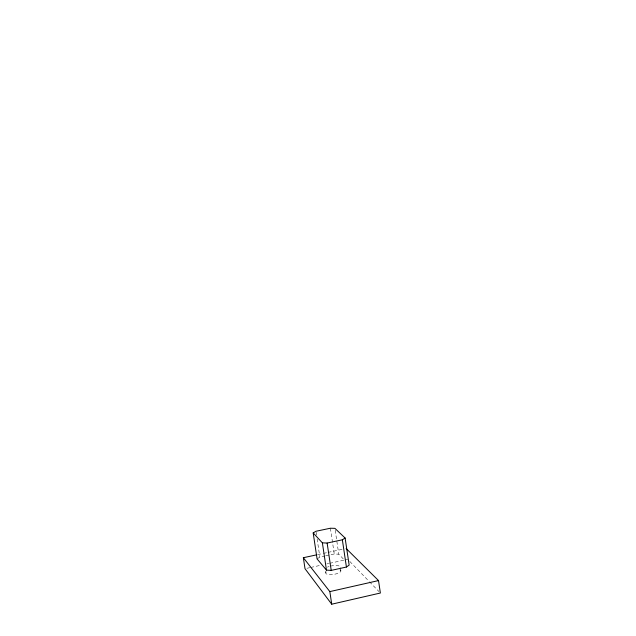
<?xml version="1.0" encoding="UTF-8"?>
<svg xmlns="http://www.w3.org/2000/svg" width="636" height="636" viewBox="0 0 636 636"><rect width="100%" height="100%" fill="white"/><g stroke="black" fill="none" stroke-linecap="round" stroke-linejoin="round"><path stroke-width="0.48" stroke-dasharray="3.18 2.39" d="M317.078 558.901L319.844 557.104L324.646 556.063M306.91 568.29L309.764 567.662M310.71 567.455L320.21 565.38M326.856 563.925L328.756 563.504M329.702 563.297L343.949 560.181M344.903 559.974L347.749 559.354M325.608 555.856L334.25 553.98L338.773 554.195L343.965 559.648M317.618 554.64L322.365 553.614M323.319 553.407L327.119 552.589M328.073 552.382L342.327 549.305M349.792 561.453L368.816 581.097M369.5 581.797L379.016 591.623M325.441 571.048L325.719 572.925M316.116 532.213L316.545 535.083M317.118 538.915L319.844 557.104M335.204 530.265L338.773 554.195M340.896 570.913L340.332 567.153A7.664 2.457 -8.7 0 0 330.887 566.024M330.402 528.23L334.25 553.98M339.894 569.792A7.664 2.488 -8.7 0 1 338.129 573.227A7.664 2.488 -8.7 0 1 328.351 574.531A7.664 2.488 -8.7 0 1 326.817 571.533M327.484 567.113A7.664 2.457 -8.7 0 1 329.058 566.517"/><path stroke-width="0.95" d="M346.421 567.034L349.156 565.11L345.117 538.024L334.918 528.349L330.402 528.23L315.973 531.259L313.182 532.912L317.078 558.901L326.467 570.11L331.221 570.397L346.421 567.034L342.351 539.797L345.117 538.024M316.664 554.846L303.356 557.716L305.01 568.703L331.722 604.2L380.376 593.022L378.523 580.581L346.127 548.486M303.356 557.716L329.838 591.599L378.523 580.581M313.182 532.912L322.38 542.866L327.127 543.049L342.351 539.797M327.127 543.049L331.221 570.397M329.838 591.599L331.722 604.2M322.38 542.866L326.467 570.11"/></g></svg>
